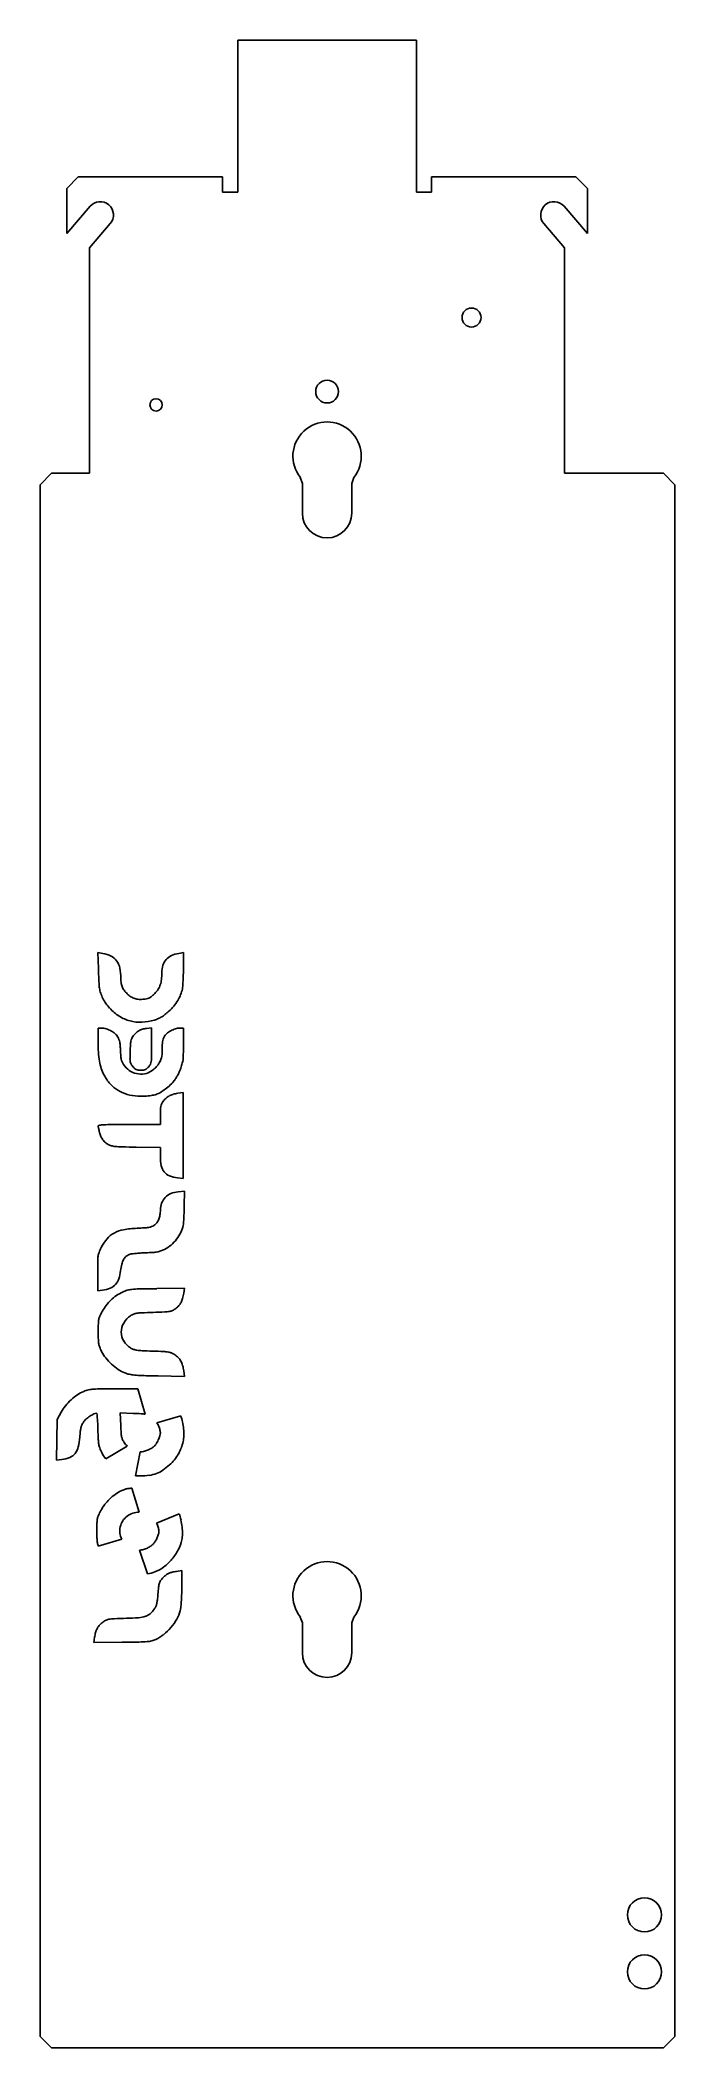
# Model space of a CAD drawing. Header units: millimetres. Extents: x 187 to 354, y -37 to 492.
import ezdxf

# ---------------------------------------------------------------- set-up
doc = ezdxf.new("R2010")
doc.units = ezdxf.units.MM
doc.layers.add('CANTONEIRA_BASCU', color=7, linetype='Continuous')

msp = doc.modelspace()

# ---------------------------------------------------------------- linework, layer by layer
at = {"layer": 'CANTONEIRA_BASCU', "color": 7, "linetype": 'Continuous'}
for p, q in [((238.96, 491.57), (238.96, 455.57)), ((285.96, 491.57), (238.96, 491.57)), ((285.96, 455.57), (285.96, 491.57)), ((196.93, 455.55), (193.93, 452.55)), ((196.93, 455.55), (234.93, 455.55)), ((234.93, 455.55), (234.93, 451.55)), ((238.96, 451.55), (238.96, 455.57)), ((285.96, 455.57), (285.96, 451.55)), ((289.98, 455.55), (327.98, 455.55)), ((289.98, 455.55), (289.98, 451.55)), ((330.98, 452.55), (327.98, 455.55)), ((193.93, 440.66), (193.93, 452.55)), ((234.93, 451.55), (238.96, 451.55)), ((285.96, 451.55), (289.98, 451.55)), ((330.98, 440.66), (330.98, 452.55)), ((200.08, 447.83), (193.93, 440.66)), ((324.83, 447.83), (330.98, 440.66)), ((199.93, 436.91), (205.39, 443.27)), ((324.98, 436.91), (319.52, 443.27)), ((199.93, 377.55), (199.93, 436.91)), ((324.98, 377.55), (324.98, 436.91)), ((189.93, 377.55), (186.93, 374.55)), ((189.93, 377.55), (199.93, 377.55)), ((255.96, 374.89), (255.41, 376.44)), ((269.5, 376.44), (268.96, 374.89)), ((333.98, 377.55), (324.98, 377.55)), ((338, 377.55), (333.98, 377.55)), ((351, 377.55), (338, 377.55)), ((354, 374.55), (351, 377.55)), ((186.93, 374.55), (186.93, -33.95)), ((255.96, 374.89), (255.96, 367.05)), ((268.96, 367.05), (268.96, 374.89)), ((354, 374.55), (354, -33.95)), ((202.13, 251.37), (203.43, 251.15)), ((202.26, 247.21), (202.13, 251.37)), ((223.4, 251.16), (224.68, 251.36)), ((224.68, 251.36), (224.65, 247.21)), ((202.18, 231.51), (203.16, 231.51)), ((202.18, 228.13), (202.18, 231.51)), ((214.89, 231.43), (216.28, 231.59)), ((216.28, 231.59), (216.28, 226.92)), ((223.69, 231.51), (224.68, 231.51)), ((224.68, 231.51), (224.65, 227.38)), ((223.16, 214.34), (224.59, 214.54)), ((224.59, 214.54), (224.59, 191.92)), ((218.59, 206.1), (218.59, 208.61)), ((210.32, 206.1), (218.59, 206.1)), ((218.59, 200.06), (212.21, 200.16)), ((218.59, 197.64), (218.59, 200.06)), ((224.59, 191.92), (223.1, 192.1)), ((223.22, 188.4), (224.89, 188.54)), ((224.89, 188.54), (224.85, 184.68)), ((202.09, 162.29), (202.09, 167.08)), ((203.34, 162.49), (202.09, 162.29)), ((217.64, 162.9), (224.94, 162.99)), ((224.94, 162.99), (224.73, 161.7)), ((224.96, 139.8), (217.95, 139.93)), ((224.75, 141.25), (224.96, 139.8)), ((212.67, 136.53), (214.55, 129.84)), ((191.24, 117.72), (191.44, 128.46)), ((191.44, 128.46), (192.46, 130.35)), ((208.01, 130.17), (208.14, 126.86)), ((211.44, 130.06), (208.01, 130.17)), ((217.68, 127.59), (223.93, 129.45)), ((192.66, 117.91), (191.24, 117.72)), ((209.86, 121.46), (204.21, 118.11)), ((212.07, 113.64), (213.29, 119.91)), ((211.1, 110.37), (213, 104.08)), ((217.59, 101.18), (223.54, 103.65)), ((208.44, 96.92), (202.24, 95.08)), ((215.18, 87.84), (213.07, 94.08)), ((222.8, 88.48), (224.22, 88.69)), ((224.22, 88.69), (224.2, 84.09)), ((255.96, 74.89), (255.41, 76.44)), ((255.96, 74.89), (255.96, 67.05)), ((269.5, 76.44), (268.96, 74.89)), ((268.96, 67.05), (268.96, 74.89)), ((201.05, 69.71), (201.27, 71.15)), ((208.51, 69.81), (201.05, 69.71)), ((186.93, -33.95), (189.93, -36.95)), ((189.93, -36.95), (234.93, -36.95)), ((238.96, -36.95), (234.93, -36.95)), ((238.96, -36.95), (234.93, -36.95)), ((238.96, -36.95), (285.96, -36.95)), ((238.96, -36.95), (285.96, -36.95)), ((289.98, -36.95), (285.96, -36.95)), ((289.98, -36.95), (285.96, -36.95)), ((289.98, -36.95), (333.98, -36.95)), ((289.98, -36.95), (333.98, -36.95)), ((333.98, -36.95), (338, -36.95)), ((333.98, -36.95), (338, -36.95)), ((338, -36.95), (351, -36.95)), ((338, -36.95), (351, -36.95)), ((351, -36.95), (354, -33.95))]:
    msp.add_line(p, q, dxfattribs=at)
for centre, radius in [((300.48, 418.55), 2.5), ((262.46, 399.05), 3), ((217.43, 395.55), 1.62), ((346, -1.95), 4.5), ((346, -16.95), 4.5)]:
    msp.add_circle(centre, radius, dxfattribs=at)
for centre, radius, start, end in [((202.73, 445.55), 3.5, 319.3816, 139.3816), ((322.18, 445.55), 3.5, 40.6184, 220.6184), ((262.46, 382.05), 9, 321.4826, 218.5174), ((262.46, 367.05), 6.5, 180, 0), ((202.17, 243.59), 7.67, 63.4941, 80.5636), ((203.79, 246.83), 4.05, 35.993, 63.494), ((203.09, 246.32), 4.92, 11.5817, 35.993), ((223.14, 246.86), 4.05, 138.8565, 163.2859), ((223.23, 246.78), 4.17, 114.8379, 138.8565), ((224.58, 243.88), 7.37, 99.1556, 114.8379), ((354.89, 252), 152.71, 181.7974, 182.4244), ((325.36, 250.75), 123.15, 182.4245, 183.1613), ((320.48, 250.49), 118.26, 183.1614, 183.8095), ((194.74, 244.61), 13.44, 0.0551, 11.5817), ((217.57, 244.63), 9.39, 180.0551, 188.4758), ((212.4, 243.86), 4.17, 188.4758, 203.9213), ((212.32, 245.02), 6.6, 341.1424, 353.6162), ((202.61, 246.11), 16.36, 353.6162, 359.9476), ((225.73, 246.08), 6.76, 163.2859, 179.9477), ((160.18, 247.24), 64.45, 355.8158, 357.0398), ((154.67, 247.53), 69.97, 357.0398, 358.3647), ((143.15, 247.86), 81.5, 358.3647, 359.5463), ((210.66, 243.17), 8.2, 183.8096, 188.364), ((209.78, 243.04), 7.31, 188.364, 199.0211), ((212.96, 244.14), 10.67, 199.021, 207.0449), ((213.77, 244.55), 11.58, 207.0448, 214.7667), ((213.55, 244.4), 11.31, 214.7667, 222.6237), ((212.29, 243.81), 4.04, 203.9214, 219.655), ((215.69, 246.63), 8.46, 219.655, 228.7165), ((213.55, 244.19), 5.22, 228.7165, 241.4563), ((213.19, 243.53), 4.46, 241.4563, 255.7877), ((213.32, 244.06), 5.01, 255.7877, 269.2123), ((213.37, 247.21), 8.16, 269.2123, 278.5285), ((213.92, 243.51), 4.42, 278.5285, 287.7422), ((214.35, 242.16), 3.01, 287.7421, 300.05), ((213.96, 242.84), 3.79, 300.0499, 310.7766), ((209.76, 247.71), 10.22, 310.7766, 315.892), ((211.78, 245.75), 7.4, 315.892, 326.9393), ((213.55, 244.6), 5.3, 326.9393, 341.1423), ((212.99, 244.92), 11.88, 320.1037, 328.7769), ((214.14, 244.22), 10.54, 328.7769, 337.9996), ((216, 243.47), 8.53, 337.9995, 348.8049), ((218.51, 242.98), 5.97, 348.8049, 355.8158), ((214.51, 245.28), 12.61, 222.6238, 237.5997), ((213.22, 243.25), 10.21, 237.5998, 255.1463), ((213.25, 243.36), 10.32, 255.1463, 272.5896), ((213.12, 246.15), 13.11, 272.5896, 287.1643), ((213.5, 244.91), 11.82, 287.1643, 292.6803), ((215.51, 240.12), 6.62, 292.6802, 301.1882), ((214.97, 241), 7.66, 301.1882, 308.9886), ((207.19, 250.62), 20.03, 308.9886, 312.7943), ((210.66, 246.87), 14.92, 312.7943, 320.1037), ((255.96, 228.17), 53.78, 180.0385, 183.2558), ((203.16, 227.87), 3.64, 71.7166, 90), ((202.04, 224.46), 7.23, 60.7857, 71.7165), ((202.09, 224.56), 7.12, 49.7959, 60.7858), ((204.61, 227.54), 3.21, 29.8668, 49.7959), ((204.45, 227.45), 3.41, 18.4314, 29.8668), ((202.21, 226.7), 5.77, 10.7234, 18.4313), ((198.76, 226.05), 9.28, 4.7808, 10.7234), ((218.96, 226.54), 8.27, 169.5574, 176.4732), ((214.33, 227.39), 3.56, 158.0657, 169.5574), ((213.38, 227.78), 2.53, 143.2219, 158.0656), ((217.15, 224.96), 7.24, 134.0253, 143.2218), ((215.3, 226.87), 4.58, 121.0614, 134.0253), ((215.14, 227.14), 4.27, 107.5667, 121.0614), ((215.51, 225.95), 5.51, 96.4309, 107.5666), ((226.01, 226.85), 6.94, 171.2709, 177.9909), ((223.9, 227.17), 4.8, 163.055, 171.2709), ((222.55, 227.58), 3.39, 152.3907, 163.0549), ((222.14, 227.8), 2.93, 131.1149, 152.3907), ((224.6, 224.97), 6.67, 119.6236, 131.1149), ((224.7, 224.8), 6.87, 108.2522, 119.6236), ((223.69, 227.86), 3.65, 90, 108.2522), ((32.13, 228.49), 192.52, 359.194, 359.671), ((222.72, 226.28), 20.48, 183.2558, 189.8702), ((216.21, 225.15), 13.88, 189.8702, 198.0875), ((181.33, 224.59), 26.77, 2.0852, 4.7809), ((241.38, 226.78), 33.32, 182.0852, 184.4813), ((214.45, 224.66), 6.31, 184.4813, 192.7004), ((211.85, 224.08), 3.65, 192.7005, 204.2235), ((212.97, 224.58), 4.87, 204.2235, 213.4953), ((305.02, 222.3), 94.44, 178.1233, 179.2988), ((215.18, 223.4), 4.6, 179.2987, 189.8792), ((268.21, 223.51), 57.61, 176.4733, 178.1234), ((212.41, 222.92), 1.78, 189.8793, 210.1698), ((214.89, 224.36), 4.65, 210.1698, 220.0788), ((212.88, 223.54), 3.42, 319.9213, 333.8216), ((213.82, 223.08), 2.38, 333.8216, 352.0886), ((207.14, 224), 9.12, 352.0887, 359.3914), ((-67.54, 226.92), 283.82, 359.3915, 360), ((213.21, 225.33), 5.89, 323.6997, 333.9767), ((213.41, 225.23), 5.67, 333.9767, 353.8055), ((209.22, 225.43), 9.86, 355.2929, 359.1786), ((235.51, 226.51), 16.44, 177.9909, 181.5173), ((199.66, 225.56), 19.42, 359.1785, 1.5173), ((716.66, 75.27), 513.81, 163.3797, 163.4528), ((789.39, 53.56), 589.71, 163.32624, 163.37964), ((240.78, 217.88), 17.02, 162.6357, 163.3262), ((223.73, 223.21), 0.85, 342.6357, 358.1821), ((-6.26, 230.51), 230.96, 358.1821, 358.4791), ((112.53, 227.36), 112.12, 358.479, 359.194), ((213.21, 224.17), 10.73, 198.0875, 208.0574), ((214.07, 224.63), 11.7, 208.0574, 221.8127), ((212.28, 223.02), 9.3, 221.8127, 238.155), ((213.71, 225.07), 5.76, 213.4954, 234.8699), ((213.5, 224.78), 5.4, 234.8699, 257.2983), ((215.56, 224.93), 5.54, 220.0787, 227.2463), ((212.87, 222.01), 1.57, 227.2463, 245.5673), ((212.9, 222.07), 1.63, 245.5673, 263.4309), ((213.46, 224.59), 5.2, 257.2983, 280.1996), ((213.43, 226.68), 6.27, 263.4309, 270.0001), ((213.43, 226.69), 6.28, 269.9999, 276.5033), ((213.95, 222.1), 1.66, 276.5033, 293.9979), ((213.48, 224.47), 5.09, 280.1997, 303.4953), ((214, 222), 1.55, 293.9979, 312.3045), ((211.66, 224.56), 5.02, 312.3045, 319.9213), ((212.83, 225.44), 6.25, 303.4953, 314.0296), ((212.31, 225.99), 7.01, 314.0296, 323.6997), ((213.52, 224.62), 11.13, 313.4816, 321.6753), ((216.45, 222.31), 7.4, 321.6753, 328.2231), ((211.38, 225.45), 13.36, 328.2231, 332.4302), ((211.47, 225.4), 13.26, 332.4302, 336.6467), ((217.29, 222.88), 6.92, 336.6466, 343.5086), ((928.84, 12.23), 735.15, 163.45275, 163.50867), ((212.42, 223.25), 9.56, 238.155, 254.244), ((213.35, 226.55), 12.99, 254.244, 267.0308), ((213.69, 233.15), 19.6, 267.0308, 272.431), ((213.95, 227), 13.45, 272.431, 279.5925), ((214.36, 224.62), 11.03, 279.5925, 286.4515), ((216.26, 218.18), 4.31, 286.4515, 303.0478), ((209.18, 229.58), 17.73, 302.1263, 307.0507), ((221.7, 210.26), 3.04, 156.3418, 169.0948), ((222.61, 209.86), 4.04, 146.0239, 156.3419), ((223.42, 209.31), 5.02, 133.3301, 146.0239), ((210.6, 227.7), 15.38, 307.0508, 313.4816), ((223.1, 209.65), 4.55, 119.6702, 133.3301), ((223.41, 209.11), 5.17, 106.9529, 119.6702), ((224.32, 206.12), 8.3, 98.0324, 106.9529), ((253.54, 208.61), 34.96, 177.7433, 180), ((224.29, 209.76), 5.68, 169.0947, 177.7434), ((202.44, 205.65), 0.242, 103.6576, 196.793), ((197.37, 204.12), 5.05, 13.7377, 16.7929), ((185.55, 201.23), 17.22, 12.5114, 13.7378), ((184.03, 200.89), 18.77, 11.2989, 12.5115), ((203.65, 200.65), 5.39, 93.703, 103.6575), ((188.9, 201.87), 13.81, 9.7721, 11.2989), ((206.84, 204.95), 4.39, 189.7721, 203.0766), ((207.82, 205.37), 5.46, 203.0765, 214.3803), ((205.37, 174.15), 31.94, 90.2693, 93.7031), ((207.77, 205.34), 5.4, 214.3803, 225.7423), ((206.9, 204.45), 4.16, 225.7424, 239.5667), ((206.42, 203.63), 3.2, 239.5667, 255.5838), ((210.32, -878.97), 1085.07, 90.00001, 90.2693), ((207.35, 207.26), 6.96, 255.5838, 264.5533), ((209.05, 225.07), 24.85, 264.5534, 268.6102), ((218.43, 611.65), 411.54, 268.6102, 269.1341), ((230.63, 197.64), 12.05, 180, 191.5291), ((222.48, 195.98), 3.73, 191.5292, 219.1515), ((222.17, 195.72), 3.32, 219.1515, 248.8572), ((224.13, 200.81), 8.78, 248.8572, 263.2456), ((223.67, 183.61), 5.09, 159.1978, 180.0001), ((223.01, 183.86), 4.38, 135.929, 159.1979), ((223.17, 183.71), 4.6, 113.3188, 135.929), ((223.72, 182.44), 5.98, 94.7406, 113.3188), ((215, 182.24), 3.29, 305.1519, 322.7317), ((214.29, 182.78), 4.19, 322.7317, 337.3957), ((213.38, 183.16), 5.17, 337.3957, 350.4793), ((210.68, 183.61), 7.9, 350.4793, 0), ((218.55, 180.75), 6.14, 348.8152, 355.5581), ((167.4, 184.73), 57.44, 355.5581, 356.8612), ((161.59, 185.05), 63.26, 356.8613, 358.2437), ((153.92, 185.28), 70.94, 358.2437, 359.5124), ((213.4, 168.5), 11.63, 139.6675, 153.4484), ((209.51, 171.81), 6.52, 118.4091, 139.6674), ((210.38, 170.19), 8.36, 100.159, 118.4091), ((213.46, 152.99), 25.83, 92.2868, 100.1589), ((209.11, 262.1), 83.36, 272.2867, 273.624), ((213.67, 190.01), 11.13, 273.624, 279.5255), ((214.77, 183.47), 4.5, 279.5255, 289.6605), ((215.42, 181.64), 2.55, 289.6605, 305.1519), ((214.99, 182.03), 9.96, 309.9399, 322.126), ((215.25, 181.83), 9.64, 322.126, 334.5189), ((216.76, 181.11), 7.96, 334.519, 348.8152), ((445.31, 167.08), 243.22, 179.2694, 180), ((212.64, 170.05), 10.54, 172.1382, 179.2694), ((206.55, 170.89), 4.39, 158.9895, 172.1382), ((215.52, 167.44), 14, 153.4485, 158.9895), ((221.9, 166.1), 13.88, 166.642, 173.6013), ((213.24, 168.16), 4.98, 151.6852, 166.642), ((211.65, 169.01), 3.17, 132.2504, 151.6852), ((211.42, 169.27), 2.82, 111.03, 132.2504), ((211.22, 169.78), 2.28, 97.7077, 111.03), ((215.42, 138.74), 33.6, 95.8384, 97.7076), ((215.6, 137.02), 35.33, 93.7241, 95.8385), ((216.21, 127.56), 44.81, 91.9549, 93.7241), ((212.28, 242.93), 70.62, 271.9549, 273.5385), ((216.02, 182.45), 10.03, 273.5386, 280.2231), ((216.83, 177.92), 5.42, 280.2231, 290.0902), ((215.77, 180.81), 8.51, 290.0902, 297.1315), ((215.4, 181.54), 9.32, 297.1315, 309.94), ((203.99, 166.59), 3.8, 291.7959, 317.2551), ((203.86, 166.7), 3.97, 317.255, 342.0104), ((197.19, 168.87), 10.99, 342.0104, 353.6013), ((201.82, 172), 9.63, 279.085, 291.796), ((213.76, 151.29), 11.89, 133.6148, 142.736), ((213.62, 151.44), 11.69, 124.4125, 133.6147), ((213.53, 151.57), 11.53, 115.1164, 124.4124), ((212.39, 153.99), 8.86, 106.548, 115.1163), ((211.7, 156.33), 6.42, 95.6322, 106.548), ((213.36, 139.51), 23.32, 91.095, 95.6322), ((226.25, -535.02), 697.97, 90.70672, 91.09495), ((220.16, 161.3), 4.35, 318.6512, 332.2887), ((219.2, 161.8), 5.43, 332.2886, 344.274), ((212.26, 163.75), 12.64, 344.274, 350.6471), ((295.28, 151.56), 93.05, 178.6563, 180), ((208.68, 153.59), 6.42, 169.1874, 178.6563), ((206.19, 154.07), 3.89, 155.7563, 169.1874), ((219.5, 148.07), 18.48, 151.5295, 155.7563), ((214.23, 150.93), 12.49, 142.736, 151.5295), ((212.97, 151.46), 4.7, 149.4219, 179.927), ((214.2, 150.73), 6.13, 124.4199, 149.422), ((212.9, 152.63), 3.82, 111.2468, 124.4199), ((212.95, 152.51), 3.96, 98.4147, 111.2468), ((214.27, 143.56), 13, 92.4981, 98.4148), ((223.82, -75.27), 232.04, 91.773, 92.4981), ((207.74, 444.03), 287.51, 271.7729, 272.3986), ((219.37, 166.52), 9.76, 272.3986, 279.6308), ((220.52, 159.72), 2.85, 279.6308, 296.4697), ((219.52, 161.74), 5.11, 296.4696, 307.351), ((219.23, 162.12), 5.59, 307.3509, 318.6513), ((287.42, 151.56), 85.19, 180, 181.4113), ((209.92, 149.65), 7.66, 181.4113, 189.6629), ((206.68, 149.1), 4.37, 189.6629, 201.7023), ((212.78, 151.46), 4.51, 179.9269, 211.2176), ((213.64, 151.98), 5.51, 211.2175, 238.1267), ((215.32, 152.54), 13.67, 201.7023, 206.8511), ((211.85, 150.78), 9.78, 206.8511, 218.6726), ((216.01, 154.11), 15.12, 218.6726, 227.2034), ((215.83, 153.91), 14.84, 227.2034, 235.796), ((212.88, 150.76), 4.08, 238.1267, 250.5813), ((213.09, 151.37), 4.72, 250.5812, 261.7341), ((214.42, 160.51), 13.96, 261.7341, 267.3262), ((222.54, 334.39), 188.02, 267.3263, 268.1614), ((209.43, -74.09), 220.67, 87.4093, 88.1615), ((218.9, 135.15), 11.21, 80.8363, 87.4093), ((220.1, 142.59), 3.67, 67.0015, 80.8362), ((219.46, 141.1), 5.29, 56.4808, 67.0014), ((219.5, 141.15), 5.23, 43.5309, 56.4808), ((220.04, 141.66), 4.49, 29.0107, 43.5309), ((219.17, 141.18), 5.48, 16.0565, 29.0108), ((212.36, 148.8), 8.67, 235.796, 248.6529), ((212.35, 148.8), 8.66, 248.6529, 257.2149), ((212.72, 150.41), 10.31, 257.2148, 264.7259), ((214.64, 171.26), 31.25, 264.726, 268.4244), ((226.45, 600.4), 460.55, 268.4245, 268.9429), ((213.83, 139.64), 11.04, 8.3864, 16.0566), ((204.88, 123.06), 14.44, 132.7928, 141.4138), ((204.45, 123.52), 13.8, 123.9965, 132.7928), ((201.77, 127.5), 9, 111.8775, 123.9964), ((201.56, 128.01), 8.46, 102.8953, 111.8774), ((201.63, 127.7), 8.77, 94.1573, 102.8952), ((203.27, 105.18), 31.35, 90.3868, 94.1572), ((207.94, -585.72), 722.27, 89.99996, 90.38682), ((207.94, -608.9), 745.45, 89.63593, 89.99998), ((202.71, 124.79), 11.66, 141.4139, 151.5328), ((201.71, 125.29), 4.17, 155.6363, 166.4214), ((202.66, 124.86), 5.2, 146.5047, 155.6362), ((201.73, 125.48), 4.09, 132.148, 146.5047), ((205.57, 121.23), 9.82, 124.6877, 132.148), ((205.52, 121.31), 9.72, 117.5454, 124.6877), ((201.75, 128.54), 1.56, 90, 117.5453), ((201.75, 129.99), 0.12, 6.3042, 90), ((140.39, 123.21), 61.85, 5.2552, 6.3041), ((169.54, 125.89), 32.58, 2.8337, 5.2551), ((132.25, 124.04), 69.92, 1.4657, 2.8337), ((282.77, 129.94), 74.69, 182.3594, 183.8303), ((208.58, 39.78), 90.33, 86.8716, 88.1818), ((213.11, 122.74), 7.25, 78.5639, 86.8716), ((214.24, 125.3), 4.13, 24.4187, 33.6768), ((211.32, 123.98), 7.34, 19.9042, 24.4187), ((213.33, 125.49), 11.31, 11.855, 20.4529), ((208.13, 124.4), 16.62, 5.411, 11.855), ((182.51, 124.78), 14.89, 346.2691, 356.2932), ((235.66, 121.34), 38.36, 174.056, 176.2932), ((204.78, 124.55), 7.32, 166.4215, 174.056), ((350.7, 129.63), 148.61, 181.4657, 182.4748), ((213.06, 123.68), 10.84, 182.4748, 189.3173), ((207.36, 122.75), 5.06, 189.3174, 200.7261), ((216.03, 125.47), 7.81, 183.8304, 191.5628), ((211.92, 124.63), 3.61, 191.5628, 204.2685), ((213.68, 125.42), 5.53, 204.2686, 213.4953), ((212.75, 124.8), 4.42, 213.4954, 229.211), ((214.92, 123.56), 2.97, 311.6042, 328.5021), ((208.96, 127.21), 9.95, 328.5022, 335.3596), ((208.98, 127.21), 9.94, 335.3596, 342.1969), ((210.21, 123.58), 8.52, 15.865, 19.9041), ((211.17, 123.85), 7.52, 11.747, 15.865), ((215.83, 125.01), 2.75, 342.1969, 359.9999), ((216.74, 125.01), 1.83, 0, 11.7471), ((214.38, 124.75), 10.41, 338.6452, 348.2152), ((216.44, 124.32), 8.31, 348.2152, 358.8657), ((208.82, 124.47), 15.93, 358.8657, 5.411), ((191.55, 126.03), 8.19, 277.8047, 293.0337), ((193.36, 121.77), 3.56, 293.0338, 321.3998), ((192.71, 122.29), 4.39, 321.3998, 346.2692), ((213.91, 125.23), 12.07, 200.726, 206.6878), ((211.81, 124.17), 9.72, 206.6877, 218.5579), ((213.29, 123.14), 3.23, 270, 284.8965), ((211.77, 128.87), 9.16, 284.8966, 291.7414), ((211.72, 128.99), 9.29, 291.7414, 298.5876), ((214.28, 124.28), 3.93, 298.5876, 311.6042), ((211, 127.29), 14.7, 304.1403, 312.7942), ((211.84, 126.38), 13.47, 312.7943, 320.7872), ((213.09, 125.36), 11.84, 320.7872, 329.5881), ((213.65, 125.03), 11.2, 329.5881, 338.6452), ((213.34, 136.64), 23.04, 266.839, 270), ((213.34, 130.94), 17.33, 270.0001, 277.7087), ((214.51, 122.27), 8.59, 277.7087, 290.745), ((214.65, 121.91), 8.2, 290.7451, 304.1402), ((212.97, 99.03), 11.45, 142.2467, 151.5334), ((214.88, 97.55), 13.87, 134.2027, 142.2467), ((214.76, 97.68), 13.7, 126.1108, 134.2027), ((212.99, 100.1), 10.7, 116.3705, 126.1109), ((211.62, 102.87), 7.6, 108.9567, 116.3705), ((210.72, 105.5), 4.83, 98.5406, 108.9567), ((211.35, 101.24), 9.13, 91.5907, 98.5406), ((295.02, 99.15), 93.15, 178.6552, 180), ((208.28, 101.19), 6.38, 169.1232, 178.6552), ((205.84, 101.65), 3.9, 155.6778, 169.1232), ((219.65, 95.41), 19.05, 151.5335, 155.6778), ((212.82, 99.1), 4.92, 127.7586, 167.1889), ((213, 98.87), 5.21, 90, 127.7586), ((209.79, 97.4), 8.66, 18.2092, 25.8313), ((213.23, 99.8), 11.01, 11.6869, 20.4868), ((206.65, 98.44), 17.72, 5.5266, 11.6869), ((283.61, 99.15), 81.74, 180, 181.4452), ((210.17, 97.3), 8.27, 181.4453, 189.2194), ((206.59, 96.72), 4.64, 189.2193, 200.6207), ((212.73, 99.12), 4.83, 167.1889, 207.0824), ((211.48, 101.83), 8.1, 297.0388, 304.4718), ((213.69, 98.61), 4.19, 304.4719, 316.6429), ((213.73, 98.58), 4.14, 316.643, 328.8972), ((210.62, 100.45), 7.77, 328.8972, 336.5516), ((211.72, 99.97), 6.57, 336.5516, 345.8096), ((214.92, 99.09), 3.26, 2.4204, 18.2092), ((215.18, 99.1), 3, 345.8096, 2.4203), ((214.39, 98.79), 10.03, 332.5342, 348.3577), ((216.33, 98.39), 8.05, 348.3576, 359.2917), ((207.32, 98.5), 17.06, 359.2917, 5.5267), ((213.07, 98.18), 4.1, 269.9891, 284.7446), ((212.78, 99.27), 5.23, 284.7446, 297.0388), ((211.46, 100.27), 13.31, 307.0863, 319.8444), ((211.34, 100.37), 13.46, 319.8444, 332.5341), ((262.46, 82.05), 9, 321.4826, 218.5174), ((213.72, 97.36), 9.63, 278.7211, 290.608), ((213.78, 97.2), 9.46, 290.6081, 307.0863), ((223.51, 83.71), 5.45, 161.3669, 173.3213), ((221.15, 84.51), 2.96, 143.708, 161.3669), ((223, 83.15), 5.25, 132.2214, 143.7081), ((224.41, 81.59), 7.36, 124.9591, 132.2216), ((222.47, 84.36), 3.97, 113.4373, 124.9591), ((222.77, 83.69), 4.7, 103.0326, 113.4372), ((224.71, 75.28), 13.34, 98.2544, 103.0326), ((213.56, 81), 4.19, 335.384, 346.1749), ((210.58, 81.74), 7.25, 346.1748, 353.8745), ((180.17, 85), 37.84, 353.8745, 356.1392), ((256.46, 79.85), 38.62, 173.3213, 176.1392), ((179.35, 83.34), 44.83, 354.3675, 356.2593), ((171.71, 83.84), 52.48, 356.2593, 358.1932), ((153.97, 84.4), 70.24, 358.1931, 359.7474), ((205.83, 71.34), 4.42, 139.7669, 152.6712), ((207.4, 70.01), 6.47, 130.0788, 139.767), ((206.57, 71), 5.18, 118.071, 130.0788), ((205.56, 72.89), 3.04, 100.1908, 118.071), ((206.74, 66.33), 9.7, 92.0482, 100.1908), ((214.54, -151.62), 227.79, 91.2236, 92.0482), ((208.44, 133.69), 57.58, 271.2235, 274.3753), ((212.25, 83.97), 7.71, 274.3753, 288.2539), ((213.5, 80.17), 3.72, 288.2539, 310.3295), ((212.26, 81.63), 5.63, 310.3295, 326.5047), ((212.43, 81.52), 5.43, 326.5047, 335.384), ((210.31, 83.08), 14.49, 319.6977, 330.302), ((214.69, 80.59), 9.45, 330.302, 344.9103), ((218.96, 79.44), 5.03, 344.9103, 354.3674), ((211.73, 69.58), 10.58, 164.6091, 171.4716), ((206.39, 71.05), 5.05, 152.6711, 164.6092), ((200.86, 674.85), 605.09, 270.72415, 271.15227), ((212.4, 101.52), 31.65, 271.1523, 274.8171), ((214.32, 78.74), 8.79, 274.817, 283.1364), ((215.04, 75.64), 5.6, 283.1364, 294.7961), ((213.31, 79.38), 9.72, 294.7961, 309.1158), ((210.26, 83.13), 14.56, 309.1158, 319.6977), ((262.46, 67.05), 6.5, 180, 0)]:
    msp.add_arc(centre, radius, start, end, dxfattribs=at)

doc.saveas('drawing.dxf')
